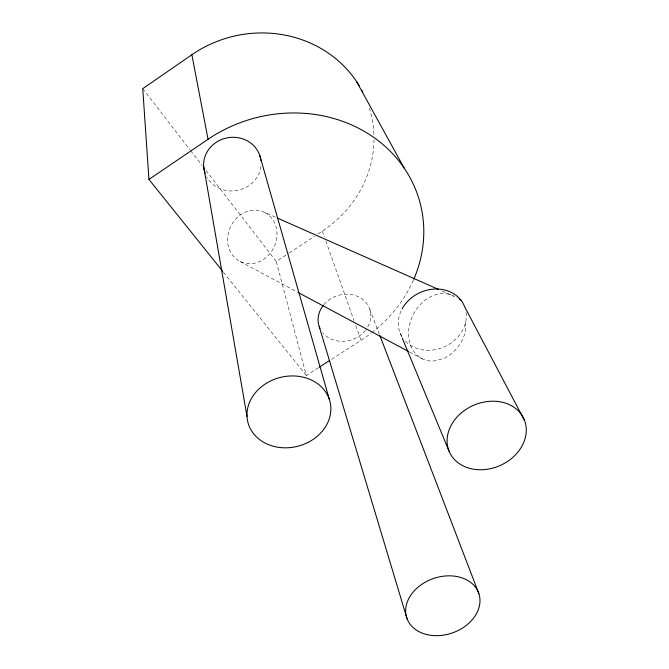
<?xml version="1.0" encoding="UTF-8"?>
<svg xmlns="http://www.w3.org/2000/svg" width="669" height="669" viewBox="0 0 669 669"><rect width="100%" height="100%" fill="white"/><g stroke="black" fill="none" stroke-linecap="round" stroke-linejoin="round"><path stroke-width="0.5" stroke-dasharray="3.35 2.51" d="M465.607 322.324L465.499 331.473A35.072 27.588 -64.1 0 1 444.291 358.25C439.24 359.345 434.658 361.887 429.314 360.934A35.072 27.588 -64.1 0 1 411.335 318.962A35.072 27.588 -64.1 0 1 453.816 296.175L457.303 298.073M318.469 367.699L306.318 375.518L276.297 261.479L288.456 253.459M289.326 252.89L314.522 236.291M317.992 233.999L322.341 231.139A116.281 108.771 -14.9 0 0 373.979 140.055M331.498 359.328L361.017 340.337A138.726 124.718 -16 0 0 371.161 333.204M264.916 212.525A27.462 24 -63.9 0 1 264.38 258.778A27.462 24 -63.9 0 1 227.585 239.427A27.462 24 -63.9 0 1 264.916 212.525L276.364 217.592M442.368 291.107L453.816 296.175M240.171 261.546L298.148 292.512M409.503 351.994L422.382 358.877M223.387 272.174L306.318 375.518M142.748 88.659L190.029 149.848M190.665 150.676L202.172 165.561M206.002 170.52L276.297 261.479M400.246 333.271L401.835 337.109M369.781 309.245L379.499 334.575M322.341 231.139L324.432 237.043M325.82 240.974L354.052 320.668M355.791 325.586L361.017 340.337M323.871 304.654A26.727 23.172 -18.9 0 1 360.29 297.738A26.727 23.172 -18.9 0 1 366.018 329.558M365.441 330.31A26.727 23.172 -18.9 0 1 322.751 332.794M260.893 166.38A28.8 26.76 -10.7 0 1 237.47 190.397A28.8 26.76 -10.7 0 1 206.721 176.917M466.084 312.415A34.83 29.729 -24.3 0 1 444.835 346.617A34.83 29.729 -24.3 0 1 404.912 340.63M402.002 336.733A34.83 29.729 -24.3 0 1 401.626 309.772M413.4 280.127A138.726 124.718 -16 0 1 371.981 332.568M369.305 108.002A116.281 108.771 -14.9 0 1 373.921 134.854"/><path stroke-width="1" d="M359.203 85.665A116.281 108.771 -14.9 0 0 191.869 54.749L142.748 88.659L148.944 179.409L222.735 271.363M148.944 179.409L208.051 139.286A138.726 124.718 -16 0 1 372.215 136.334A138.726 124.718 -16 0 1 413.81 279.182M319.339 367.139L329.758 360.44M277.317 218.019L438.546 289.418M299.068 293.005L408.575 351.501M459.043 299.018L460.79 299.971M356.435 81.342L404.185 168.111M524.571 420.533A40.75 32.906 -23.6 0 0 457.772 416.252A40.75 32.906 -23.6 0 0 477.699 469.68A40.75 32.906 -23.6 0 0 524.571 420.533L464.637 306.737A34.83 29.729 -24.3 0 0 435.026 289.033A34.83 29.729 -24.3 0 0 402.069 308.936M402.236 338.071L449.142 451.341M379.875 335.554L478.904 593.721A38.033 28.8 -19 0 1 432.509 635.491A38.033 28.8 -19 0 1 417.055 588.051A38.033 28.8 -19 0 1 478.904 593.721M319.247 326.664L407.003 618.532M259.789 155.526L329.307 399.268M191.869 54.749L208.051 139.286M203.66 166.405L246.995 416.419M320.025 328.521A26.727 23.172 -18.9 0 1 323.261 305.407M205.074 173.254A28.8 26.76 -10.7 0 1 226.164 138.082A28.8 26.76 -10.7 0 1 260.885 160.401M361.762 90.139A116.281 108.771 -14.9 0 1 362.723 91.962M268.453 444.609A42.339 35.507 -14.1 0 0 330.879 408.391A42.339 35.507 -14.1 0 0 267.424 382.651A42.339 35.507 -14.1 0 0 268.453 444.609"/></g></svg>
